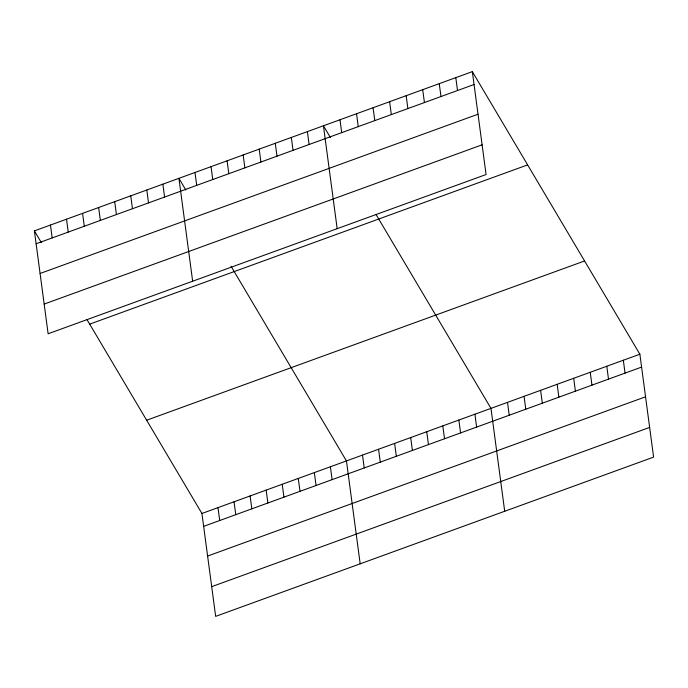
<?xml version="1.0" encoding="UTF-8"?>
<svg xmlns="http://www.w3.org/2000/svg" width="688" height="688" viewBox="0 0 688 688"><rect width="100%" height="100%" fill="white"/><g stroke="black" fill="none" stroke-linecap="round" stroke-linejoin="round"><path stroke-width="1.03" d="M472.338 71.629L486.072 174.528L48.126 333.775L34.4 230.884L472.338 71.629L639.874 354.225L653.6 457.116L215.662 616.371L201.928 513.472L87.023 319.653M36.12 243.767L474.058 84.512M40.085 273.471L478.022 114.217M44.17 304.07L482.107 144.824M89.689 324.143L527.627 164.888M146.647 420.222L584.585 260.967M201.928 513.472L639.874 354.225M203.648 526.354L641.586 367.1M207.613 556.059L645.55 396.804M211.698 586.666L649.635 427.411M330.352 137.437L323.437 125.775L337.172 228.674M376.069 214.553L490.974 408.371L504.7 511.261M185.829 189.991L178.923 178.33L192.649 281.22M231.013 266.204L346.451 460.926L360.177 563.816M34.4 230.884L41.314 242.537M623.328 360.237L625.048 373.12M606.782 366.257L608.502 379.14M590.235 372.268L591.955 385.151M573.697 378.288L575.409 391.171M557.151 384.308L558.871 397.182M540.605 390.32L542.325 403.202M524.058 396.34L525.778 409.214M507.512 402.351L509.232 415.234M455.8 77.649L457.511 90.532M439.254 83.669L440.974 96.544M474.918 414.21L476.629 427.085M422.707 89.681L424.427 102.564M458.853 420.05L460.573 432.924M406.161 95.701L407.881 108.575M442.797 425.889L444.517 438.763M389.614 101.712L391.334 114.595M426.741 431.729L428.461 444.603M373.077 107.732L374.797 120.606M410.684 437.568L412.404 450.442M356.53 113.744L358.25 126.626M394.628 443.407L396.34 456.282M339.984 119.764L341.704 132.638M378.563 449.247L380.283 462.121M362.507 455.086L364.227 467.96M307.381 131.614L309.101 144.497M291.325 137.454L293.045 150.337M330.395 466.765L332.115 479.639M275.269 143.293L276.989 156.176M314.339 472.596L316.05 485.479M259.213 149.133L260.924 162.015M298.274 478.435L299.994 491.318M243.148 154.972L244.868 167.855M282.218 484.275L283.938 497.157M227.092 160.811L228.812 173.694M266.161 490.114L267.881 502.997M211.035 166.651L212.755 179.534M250.105 495.953L251.825 508.836M194.979 172.49L196.699 185.373M234.049 501.793L235.769 514.676M217.984 507.632L219.704 520.515M162.867 184.169L164.578 197.052M146.802 190.008L148.522 202.891M130.746 195.848L132.466 208.731M114.69 201.687L116.41 214.57M98.633 207.527L100.353 220.409M82.577 213.366L84.289 226.249M66.512 219.205L68.232 232.088M50.456 225.045L52.176 237.928"/></g></svg>
